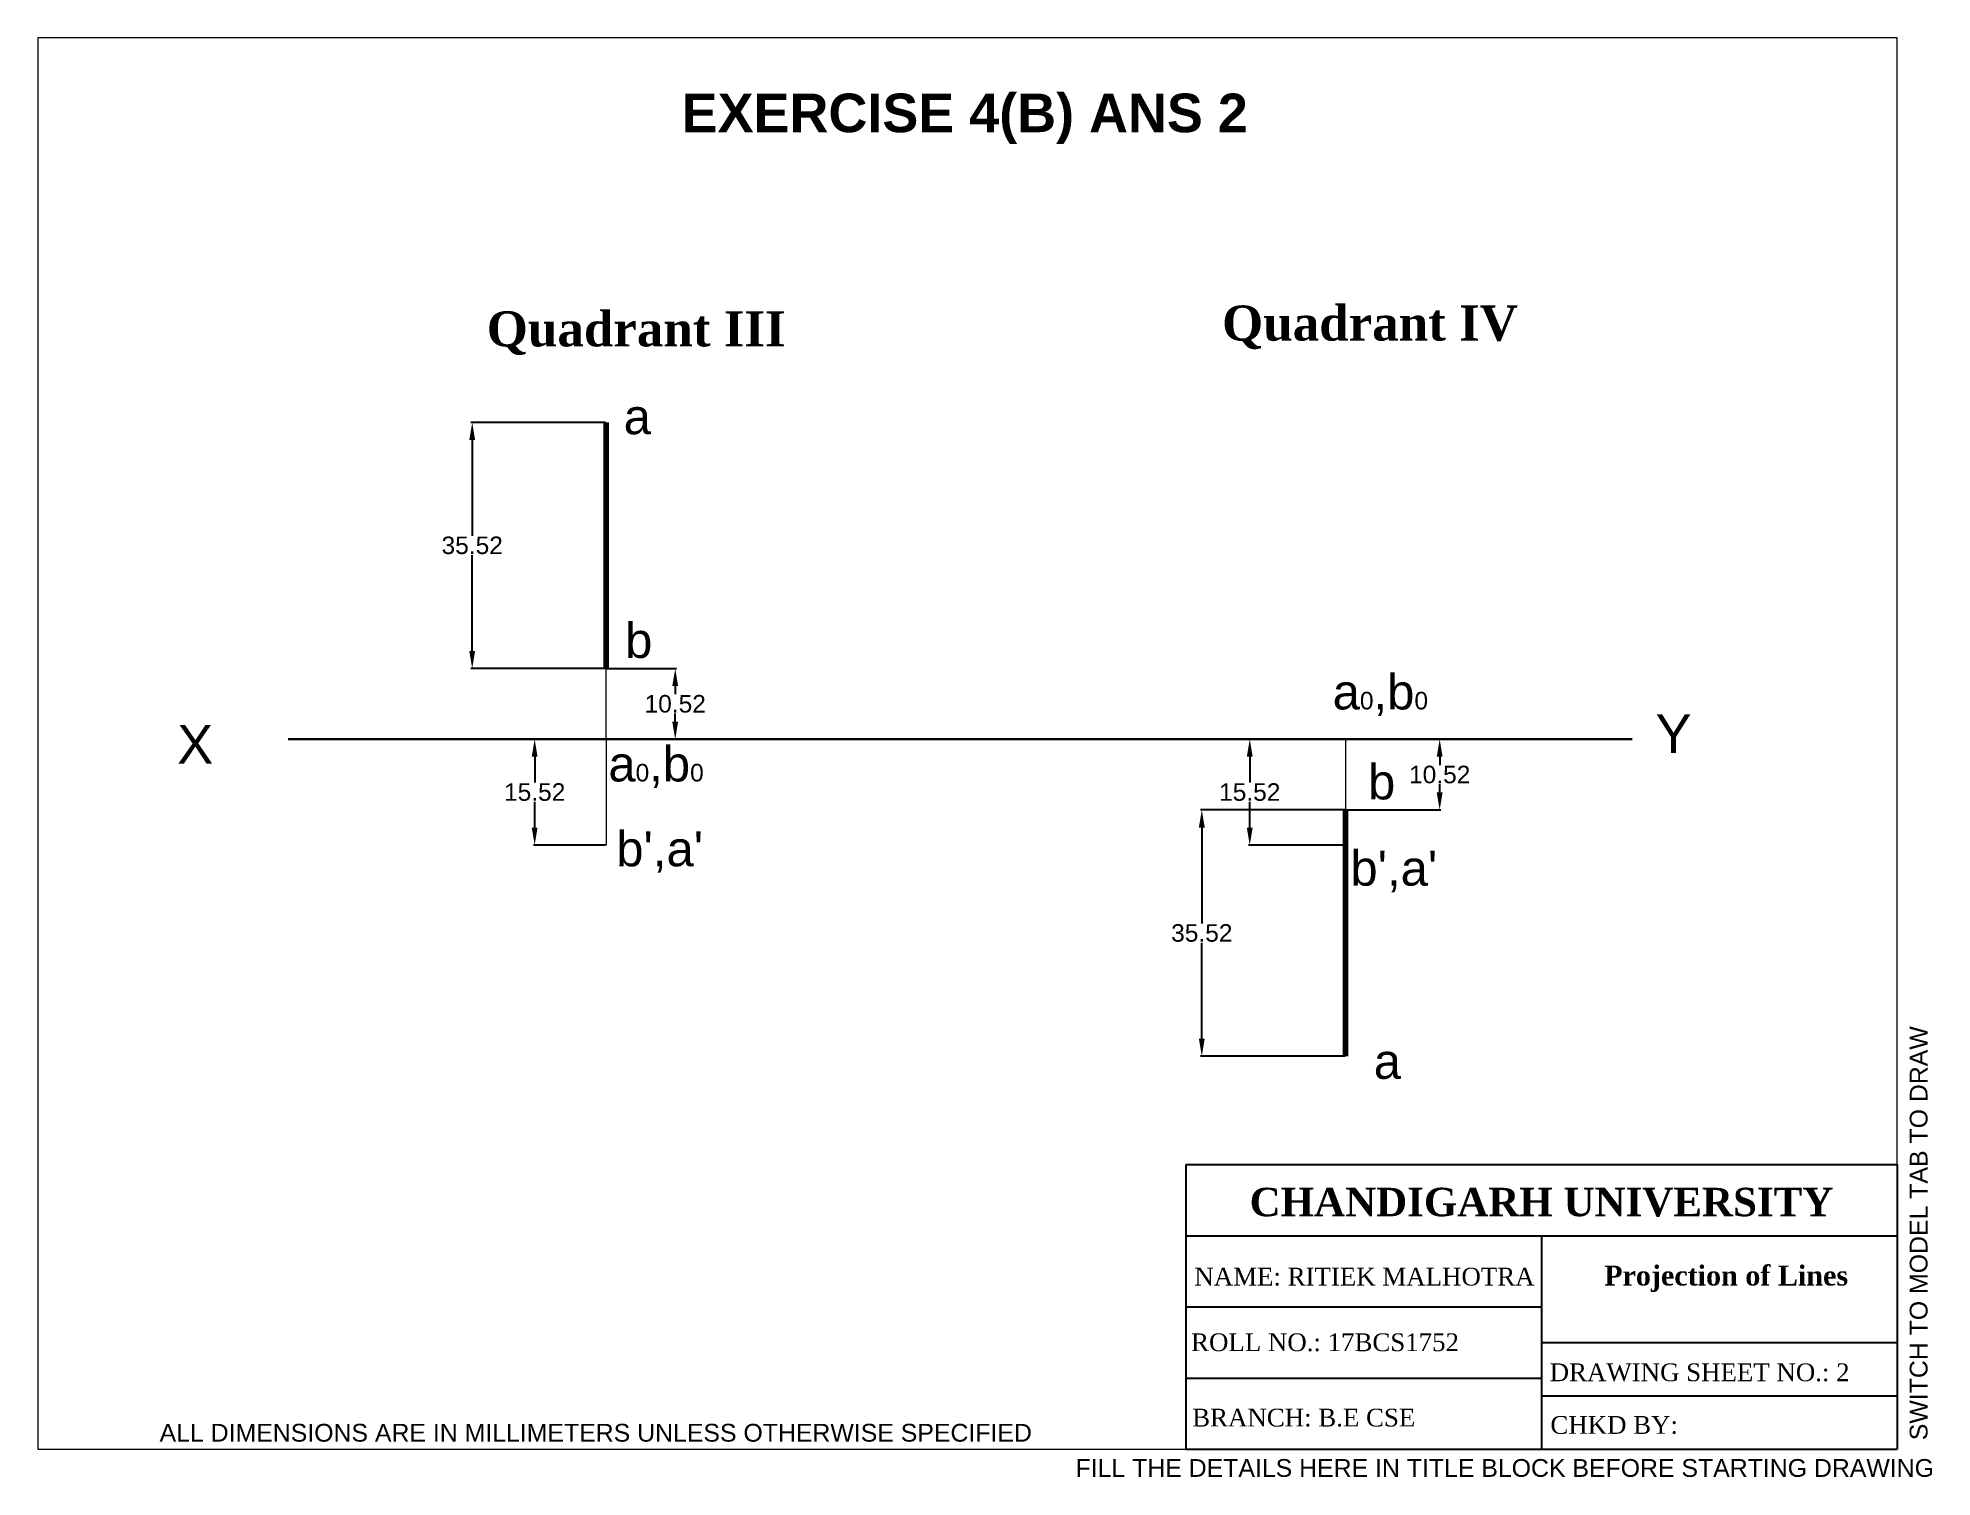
# Paper-space layout 'Layout1' of a CAD drawing. Header units: millimetres. Extents: x 0 to 266, y -4 to 198.
# The model-space entities are those that its viewports show. They can reach past a viewport. Long polylines and large blocks are cut down to what shows.
import ezdxf

# ---------------------------------------------------------------- set-up
doc = ezdxf.new("R2010")
doc.units = ezdxf.units.MM
doc.linetypes.add('ACAD_ISO08W100', pattern=[36, 24, -3, 6, -3])
doc.layers.add('Comments', color=10, linetype='Continuous', lineweight=13, plot=False)
doc.layers.add('thick continuous', color=7, linetype='Continuous', lineweight=30)
doc.layers.add('thin continuous', color=7, linetype='Continuous', lineweight=13)
doc.styles.get("Standard").update_dxf_attribs({"font": 'arial.ttf'})
doc.dimstyles.get("Standard").update_dxf_attribs({"dimtxt": 2.5, "dimasz": 2.5, "dimexe": 0.18, "dimexo": 0.0625, "dimgap": 0.09, "dimtad": 0, "dimtih": 1, "dimtoh": 1, "dimzin": 0, "dimdsep": 46, "dimtxsty": 'Standard', "dimcen": 0.09, "dimadec": 0, "dimazin": 0, "dimtfac": 1, "dimtofl": 0, "dimtmove": 0, "dimatfit": 3, "dimfxl": 1, "dimtolj": 1, "dimtzin": 0, "dimarcsym": 0})

# ---------------------------------------------------------------- blocks, each defined once
blk = doc.blocks.new('*D0')
at = {"layer": 'Defpoints', "color": 0}
for p in [(59.37, 150.16), (40.3, 115.08), (59.37, 115.08)]:
    blk.add_point(p, dxfattribs=at)
at = {"layer": 'thin continuous', "color": 0, "lineweight": -2}
for p, q in [((59.31, 150.16), (40.12, 150.16)), ((40.3, 147.66), (40.3, 133.99)), ((40.3, 117.58), (40.3, 131.25)), ((59.31, 115.08), (40.12, 115.08))]:
    blk.add_line(p, q, dxfattribs=at)
at = {"layer": 'thin continuous', "color": 0}
for points in [[(40.71, 147.66), (39.88, 147.66), (40.3, 150.16)], [(39.88, 117.58), (40.71, 117.58), (40.3, 115.08)]]:
    blk.add_solid(points, dxfattribs=at)
at = {"layer": 'thin continuous', "color": 0, "insert": (40.3, 132.62), "char_height": 2.5, "attachment_point": 5}
blk.add_mtext('\\A1;35.52', dxfattribs=at)
blk = doc.blocks.new('*D1')
at = {"layer": 'Defpoints', "color": 0}
for p in [(59.37, 105), (49.2, 89.92), (59.37, 89.92)]:
    blk.add_point(p, dxfattribs=at)
at = {"layer": 'thin continuous', "color": 0, "lineweight": -2}
for p, q in [((59.31, 105), (49.02, 105)), ((49.2, 102.5), (49.2, 98.83)), ((49.2, 92.42), (49.2, 96.09)), ((59.31, 89.92), (49.02, 89.92))]:
    blk.add_line(p, q, dxfattribs=at)
at = {"layer": 'thin continuous', "color": 0}
for points in [[(49.61, 102.5), (48.78, 102.5), (49.2, 105)], [(48.78, 92.42), (49.61, 92.42), (49.2, 89.92)]]:
    blk.add_solid(points, dxfattribs=at)
at = {"layer": 'thin continuous', "color": 0, "insert": (49.2, 97.46), "char_height": 2.5, "attachment_point": 5}
blk.add_mtext('\\A1;15.52', dxfattribs=at)
blk = doc.blocks.new('*D2')
at = {"layer": 'Defpoints', "color": 0}
for p in [(59.31, 115.08), (59.31, 105), (69.23, 105)]:
    blk.add_point(p, dxfattribs=at)
at = {"layer": 'thin continuous', "color": 0, "lineweight": -2}
for p, q in [((59.37, 115.08), (69.41, 115.08)), ((69.23, 112.58), (69.23, 111.41)), ((69.23, 107.5), (69.23, 108.67)), ((59.37, 105), (69.41, 105))]:
    blk.add_line(p, q, dxfattribs=at)
at = {"layer": 'thin continuous', "color": 0}
for points in [[(69.64, 112.58), (68.81, 112.58), (69.23, 115.08)], [(68.81, 107.5), (69.64, 107.5), (69.23, 105)]]:
    blk.add_solid(points, dxfattribs=at)
at = {"layer": 'thin continuous', "color": 0, "insert": (69.23, 110.04), "char_height": 2.5, "attachment_point": 5}
blk.add_mtext('\\A1;10.52', dxfattribs=at)
blk = doc.blocks.new('*D3')
at = {"layer": 'Defpoints', "color": 0}
for p in [(164.74, 94.92), (144.27, 59.84), (164.74, 59.84)]:
    blk.add_point(p, dxfattribs=at)
at = {"layer": 'thin continuous', "color": 0, "lineweight": -2}
for p, q in [((164.68, 94.92), (144.09, 94.92)), ((144.27, 92.42), (144.27, 78.75)), ((144.27, 62.34), (144.27, 76.01)), ((164.68, 59.84), (144.09, 59.84))]:
    blk.add_line(p, q, dxfattribs=at)
at = {"layer": 'thin continuous', "color": 0}
for points in [[(144.69, 92.42), (143.85, 92.42), (144.27, 94.92)], [(143.85, 62.34), (144.69, 62.34), (144.27, 59.84)]]:
    blk.add_solid(points, dxfattribs=at)
at = {"layer": 'thin continuous', "color": 0, "insert": (144.27, 77.38), "char_height": 2.5, "attachment_point": 5}
blk.add_mtext('\\A1;35.52', dxfattribs=at)
blk = doc.blocks.new('*D4')
at = {"layer": 'Defpoints', "color": 0}
for p in [(164.74, 105), (164.68, 94.92), (178.17, 94.92)]:
    blk.add_point(p, dxfattribs=at)
at = {"layer": 'thin continuous', "color": 0, "lineweight": -2}
for p, q in [((164.8, 105), (178.35, 105)), ((178.17, 102.5), (178.17, 101.33)), ((178.17, 97.42), (178.17, 98.59)), ((164.74, 94.92), (178.35, 94.92))]:
    blk.add_line(p, q, dxfattribs=at)
at = {"layer": 'thin continuous', "color": 0}
for points in [[(178.58, 102.5), (177.75, 102.5), (178.17, 105)], [(177.75, 97.42), (178.58, 97.42), (178.17, 94.92)]]:
    blk.add_solid(points, dxfattribs=at)
at = {"layer": 'thin continuous', "color": 0, "insert": (178.17, 99.96), "char_height": 2.5, "attachment_point": 5}
blk.add_mtext('\\A1;10.52', dxfattribs=at)
blk = doc.blocks.new('*D5')
at = {"layer": 'Defpoints', "color": 0}
for p in [(164.8, 105), (151.1, 89.92), (164.74, 89.92)]:
    blk.add_point(p, dxfattribs=at)
at = {"layer": 'thin continuous', "color": 0, "lineweight": -2}
for p, q in [((164.74, 105), (150.92, 105)), ((151.1, 102.5), (151.1, 98.83)), ((151.1, 92.42), (151.1, 96.09)), ((164.68, 89.92), (150.92, 89.92))]:
    blk.add_line(p, q, dxfattribs=at)
at = {"layer": 'thin continuous', "color": 0}
for points in [[(151.52, 102.5), (150.68, 102.5), (151.1, 105)], [(150.68, 92.42), (151.52, 92.42), (151.1, 89.92)]]:
    blk.add_solid(points, dxfattribs=at)
at = {"layer": 'thin continuous', "color": 0, "insert": (151.1, 97.46), "char_height": 2.5, "attachment_point": 5}
blk.add_mtext('\\A1;15.52', dxfattribs=at)

msp = doc.modelspace()

# ---------------------------------------------------------------- linework, layer by layer
at = {"layer": 'thick continuous', "lineweight": 100}
for p, q in [((59.371, 115.08), (59.371, 150.16)), ((164.741, 94.92), (164.741, 59.84))]:
    msp.add_line(p, q, dxfattribs=at)
at = {"layer": 'thick continuous'}
msp.add_line((14.077, 105), (205.58, 105), dxfattribs=at)
at = {"layer": 'thin continuous'}
for p, q in [((59.371, 105), (59.371, 115.08)), ((59.371, 105), (59.371, 89.92)), ((59.371, 105), (59.371, 105)), ((164.741, 105), (164.741, 94.92)), ((164.741, 105), (164.741, 89.92))]:
    msp.add_line(p, q, dxfattribs=at)

# ---------------------------------------------------------------- texts
at = {"layer": 'thin continuous', "attachment_point": 1}
for s, width, gutter_width, insert, char_height in [('{\\fArial|b1|i0|c0|p34;EXERCISE 4(B) ANS 2}', 195.28966, 195.29, (70.143, 197.007), 5.5), ('{\\fTimes New Roman|b1|i0|c0|p34;Quadrant III}', 82.02186, 82.022, (42.363, 165.986), 5), ('{\\fTimes New Roman|b1|i0|c0|p34;Quadrant IV}', 82.02186, 82.022, (147.151, 166.813), 5), ('a', 9.99436, 12.5, (61.884, 153.475), 5), ('b', 9.99436, 12.5, (62.089, 121.592), 5), ('a{\\H0.5x;0},b{\\H0.5x;0}', 9.99436, 12.5, (162.917, 114.251), 5), ('Y', 13.83762, 12.5, (208.929, 108.539), 5.5), ('X', 13.83762, 12.5, (-1.737, 107.039), 5.5), ('a{\\H0.5x;0},b{\\H0.5x;0}', 9.99436, 12.5, (59.701, 103.988), 5), ('b', 9.99436, 12.5, (167.958, 101.432), 5), ("b',a'", 9.99436, 12.5, (60.827, 91.899), 5), ("b',a'", 9.99436, 12.5, (165.446, 89.134), 5), ('a', 9.99436, 12.5, (168.771, 61.606), 5)]:
    msp.add_mtext_dynamic_manual_height_columns(s, width=width, gutter_width=gutter_width, heights=[0], dxfattribs=dict(at, insert=insert, char_height=char_height))

# ---------------------------------------------------------------- dimensions: what is measured, and where the dimension line sits
at = {"layer": 'thin continuous'}
for p1, p2, distance, text, picture, middle in [((59.371, 150.16), (59.371, 115.08), -19.074, '35.52', '*D0', (40.297, 132.62)), ((59.309, 115.08), (59.309, 105), 9.918, '10.52', '*D2', (69.227, 110.04)), ((59.371, 105), (59.371, 89.92), -10.175, '15.52', '*D1', (49.196, 97.46))]:
    dim = msp.add_aligned_dim(p1=p1, p2=p2, distance=distance, text=text, dimstyle='Standard', dxfattribs=at)
    dim.commit()
    dim.dimension.update_dxf_attribs({"geometry": picture, "text_midpoint": middle})
for base, p1, p2, text, picture, middle in [((151.1, 89.92), (164.804, 105), (164.741, 89.92), '15.52', '*D5', (151.1, 97.46)), ((178.168, 94.92), (164.741, 105), (164.679, 94.92), '10.52', '*D4', (178.168, 99.96)), ((144.269, 59.84), (164.741, 94.92), (164.741, 59.84), '35.52', '*D3', (144.269, 77.38))]:
    dim = msp.add_linear_dim(base=base, p1=p1, p2=p2, angle=90, text=text, dimstyle='Standard', dxfattribs=at)
    dim.commit()
    dim.dimension.update_dxf_attribs({"geometry": picture, "text_midpoint": middle})

psp = doc.layouts.get("Layout1")

# ---------------------------------------------------------------- linework, layer by layer
for p, q in [((161.41, 40), (261.41, 40)), ((161.41, 40), (161.41, 0)), ((261.41, 40), (261.41, 0)), ((161.41, 30), (261.41, 30)), ((161.41, 30), (194.27, 30)), ((211.41, 30), (211.41, 0)), ((161.41, 20), (211.41, 20)), ((211.41, 15), (261.41, 15)), ((161.41, 10), (211.41, 10)), ((211.41, 7.5), (261.41, 7.5)), ((161.41, 0), (261.41, 0))]:
    psp.add_line(p, q)

# ---------------------------------------------------------------- texts
at = {"attachment_point": 1}
for s, width, insert, char_height in [('\\pxqc;{\\fTimes New Roman|b1|i0|c0|p18;CHANDIGARH UNIVERSITY}', 80.8177, (170.98, 36.75), 4), ('\\pxqc;{\\fTimes New Roman|b1|i0|c0|p18;Projection of Lines}', 46.4985, (214.1, 25.81), 2.8)]:
    psp.add_mtext_dynamic_manual_height_columns(s, width=width, gutter_width=40, heights=[0], dxfattribs=dict(at, insert=insert, char_height=char_height))
at = {"linetype": 'ACAD_ISO08W100', "lineweight": 100, "insert": (162.59, 25.51), "char_height": 2.5, "attachment_point": 1}
psp.add_mtext_dynamic_manual_height_columns('{\\fTimes New Roman|b0|i0|c0|p18;NAME: RITIEK MALHOTRA}', width=50.0196, gutter_width=50.02, heights=[2.61], dxfattribs=at).dxf.set("width", 45.3199)
at = {"linetype": 'ACAD_ISO08W100', "lineweight": 100, "char_height": 2.5, "attachment_point": 1}
for s, width, gutter_width, insert in [('{\\fTimes New Roman|b0|i0|c0|p18;ROLL NO.: 17BCS1752}', 45.3199, 45.32, (162.13, 16.28)), ('{\\fTimes New Roman|b0|i0|c0|p18;DRAWING SHEET NO.: 2}', 45.3199, 25, (212.54, 12.06)), ('{\\fTimes New Roman|b0|i0|c0|p18;BRANCH: B.E CSE}', 45.3199, 45.32, (162.28, 5.69)), ('{\\fTimes New Roman|b0|i0|c0|p18;CHKD BY: }', 47.9779, 25, (212.64, 4.66))]:
    psp.add_mtext_dynamic_manual_height_columns(s, width=width, gutter_width=gutter_width, heights=[0], dxfattribs=dict(at, insert=insert))
at = {"layer": 'Comments'}
psp.add_text('SWITCH TO MODEL TAB TO DRAW', height=2.5, rotation=90, dxfattribs=at).set_placement((265.66, 1.26))
psp.add_text('FILL THE DETAILS HERE IN TITLE BLOCK BEFORE STARTING DRAWING', height=2.5, dxfattribs=at).set_placement((145.88, -3.89))
at = {"layer": 'thick continuous'}
psp.add_text('ALL DIMENSIONS ARE IN MILLIMETERS UNLESS OTHERWISE SPECIFIED', height=2.5, dxfattribs=at).set_placement((17.11, 1.06))

# ---------------------------------------------------------------- viewports
psp.add_viewport(center=(130.71, 99.21), size=(261.41, 198.4125), view_center_point=(110.897, 104.393), view_height=201.11655, dxfattribs=at)

doc.saveas('drawing.dxf')
